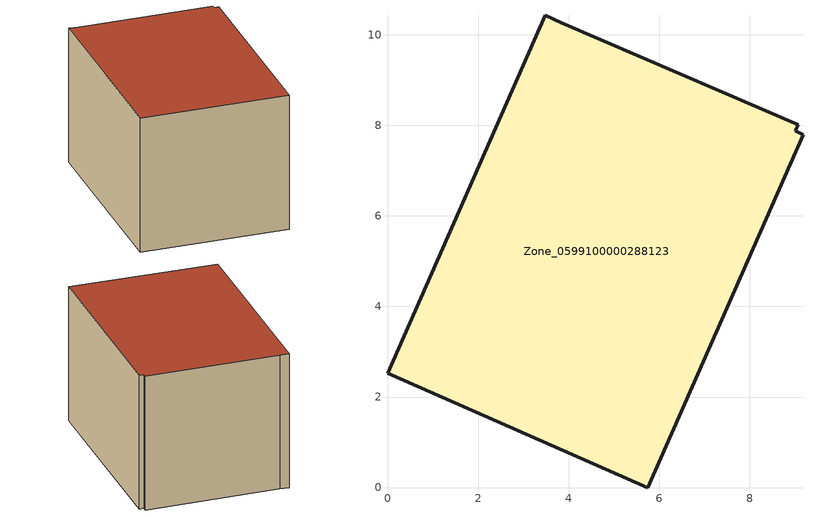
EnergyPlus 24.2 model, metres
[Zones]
Zone_0599100000288123
 floor ground (C_G): 9.18,7.8 5.75,0 0,2.53 3.48,10.43 3.84,10.26 9.07,8.02 9.01,7.88 z0
 wall outside (C_F): 5.75,0 9.18,7.8 9.01,7.88 9.07,8.02 3.84,10.26 3.48,10.43 0,2.53 5.75,0 z0:5.91
 roof outside (C_R): 9.01,7.88 9.07,8.02 3.84,10.26 3.48,10.43 0,2.53 5.75,0 9.18,7.8 z5.91
[BUILDING]
Pand.0599100000288123: North Axis=0; Terrain=City; Loads Convergence Tolerance Value=0.04; Temperature Convergence Tolerance Value=0.4; Solar Distribution=FullExterior; Maximum Number of Warmup Days=25; Minimum Number of Warmup Days=1
[Site:Location]
Rotterdam.The.Hague.AP_ZH_NLD Design_Conditions: Latitude=51.96; Longitude=4.45; Time Zone=1; Elevation=-4.5
[SITE:GROUNDTEMPERATURE:BUILDINGSURFACE]
18, 18, 18, 18, 18, 18, 18, 18, 18, 18, 18, 18
[MATERIAL] Thermal Absorptance=0.9; Solar Absorptance=0.7; Visible Absorptance=0.7
Name | Roughness | Thickness | Conductivity | Density | Specific Heat
G.TC.1946-1964 | MediumSmooth | 0.15 | 1 | 540 | 1210
F.TC.1946-1964 | Rough | 0.3 | 0.857143 | 1920 | 840
R.TC.1946-1964 | MediumRough | 0.2 | 0.235294 | 1500 | 1000
[CONSTRUCTION]
C_G: G.TC.1946-1964
C_F: F.TC.1946-1964
C_R: R.TC.1946-1964
[ZONE]
Zone_0599100000288123: Type=1; Multiplier=1; Ceiling Height=Autocalculate; Volume=Autocalculate; Floor Area=autocalculate; Part of Total Floor Area=Yes
[ZONEINFILTRATION:DESIGNFLOWRATE]
Infil_Zone_0599100000288123: Zone or ZoneList or Space or SpaceList=Zone_0599100000288123; Schedule=AlwaysOn; Design Flow Rate Calculation Method=Flow/Area; Flow Rate per Floor Area=0.003; Constant Term Coefficient=1; Temperature Term Coefficient=0; Velocity Term Coefficient=0; Velocity Squared Term Coefficient=0
[HVACTEMPLATE:ZONE:IDEALLOADSAIRSYSTEM]
Zone_0599100000288123: Maximum Heating Supply Air Temperature=50; Minimum Cooling Supply Air Temperature=13; Maximum Heating Supply Air Humidity Ratio=0.0156; Minimum Cooling Supply Air Humidity Ratio=0.0077; Heating Limit=NoLimit; Cooling Limit=NoLimit; Dehumidification Control Type=ConstantSensibleHeatRatio; Cooling Sensible Heat Ratio=0.7; Dehumidification Setpoint=60; Humidification Control Type=None; Humidification Setpoint=30; Outdoor Air Method=None; Outdoor Air Flow Rate per Person=0.00944; Outdoor Air Flow Rate per Zone Floor Area=0; Outdoor Air Flow Rate per Zone=0; Demand Controlled Ventilation Type=None; Outdoor Air Economizer Type=NoEconomizer; Heat Recovery Type=None; Sensible Heat Recovery Effectiveness=0.7; Latent Heat Recovery Effectiveness=0.65
[ZONECONTROL:THERMOSTAT]
ThermostatControl_Zone_0599100000288123: Zone or ZoneList=Zone_0599100000288123; Control Type Schedule=DualSetpointControlType; Control 1=Thermostat_Zone_0599100000288123; Temperature Difference Between Cutout And Setpoint=0
[THERMOSTATSETPOINT:DUALSETPOINT]
Thermostat_Zone_0599100000288123: Heating Setpoint Temperature Schedule=HeatingSetpoint_Zone_0599100000288123; Cooling Setpoint Temperature Schedule=CoolingSetpoint_Zone_0599100000288123
[SCHEDULE:COMPACT]
HeatingSetpoint_Zone_0599100000288123: Through: 12/31, For: AllDays, Until: 24:00, 21
CoolingSetpoint_Zone_0599100000288123: Through: 12/31, For: AllDays, Until: 24:00, 24
DualSetpointControlType: Through: 12/31, For: AllDays, Until: 24:00, 4
AlwaysOn: Through: 12/31, For: AllDays, Until: 24:00, 1
